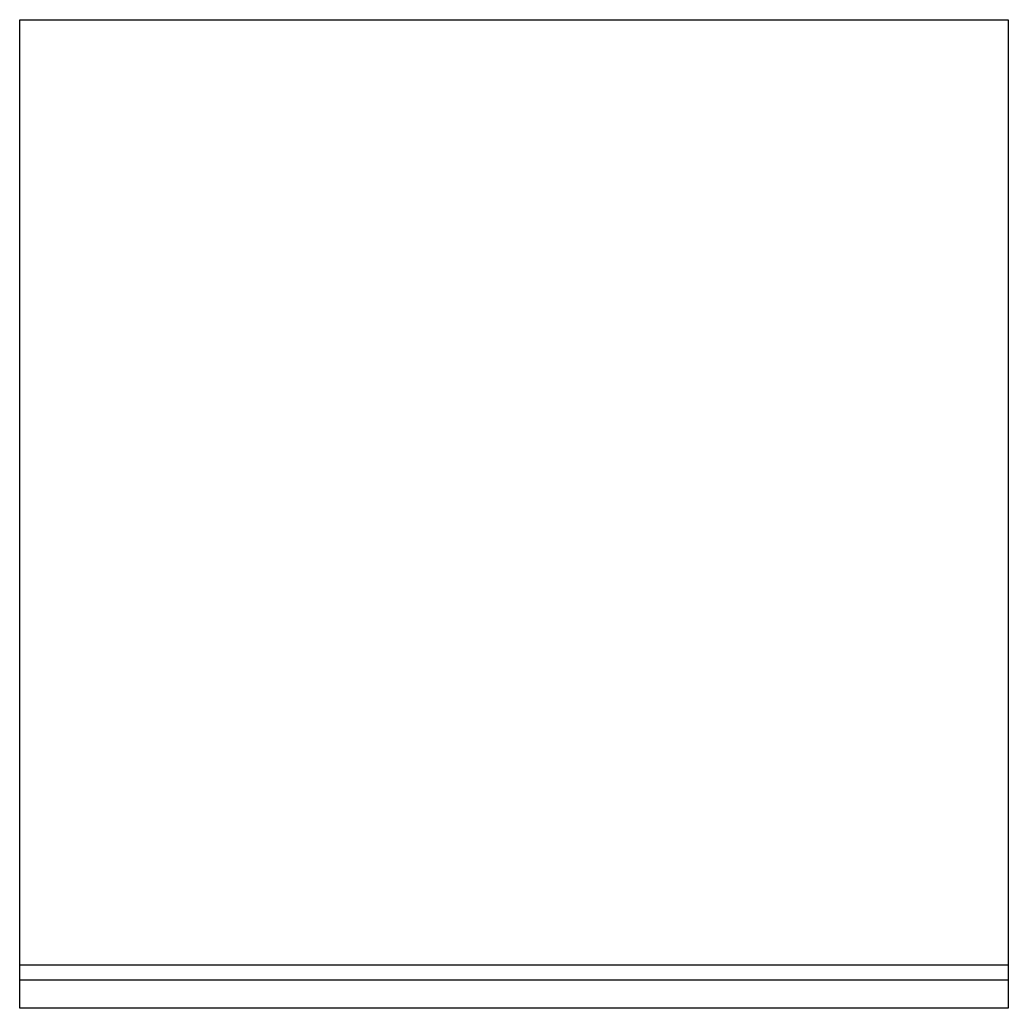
# Model space of a CAD drawing. Extents: x 0 to 60, y 0 to 60.
import ezdxf

# ---------------------------------------------------------------- set-up
doc = ezdxf.new("R2010")
doc.units = 0
doc.header["$LTSCALE"] = 25
doc.header["$MEASUREMENT"] = 0
doc.layers.get('0').update_dxf_attribs({"linetype": 'CONTINUOUS'})

msp = doc.modelspace()

# ---------------------------------------------------------------- linework, layer by layer
at = {"color": 0, "linetype": 'ByBlock'}
for p, q in [((0, 0), (0, 60)), ((0, 60), (60, 60)), ((60, 60), (60, 0)), ((60, 2.618), (0, 2.618)), ((60, 1.707), (0, 1.707)), ((60, 0), (0, 0))]:
    msp.add_line(p, q, dxfattribs=at)

doc.saveas('drawing.dxf')
